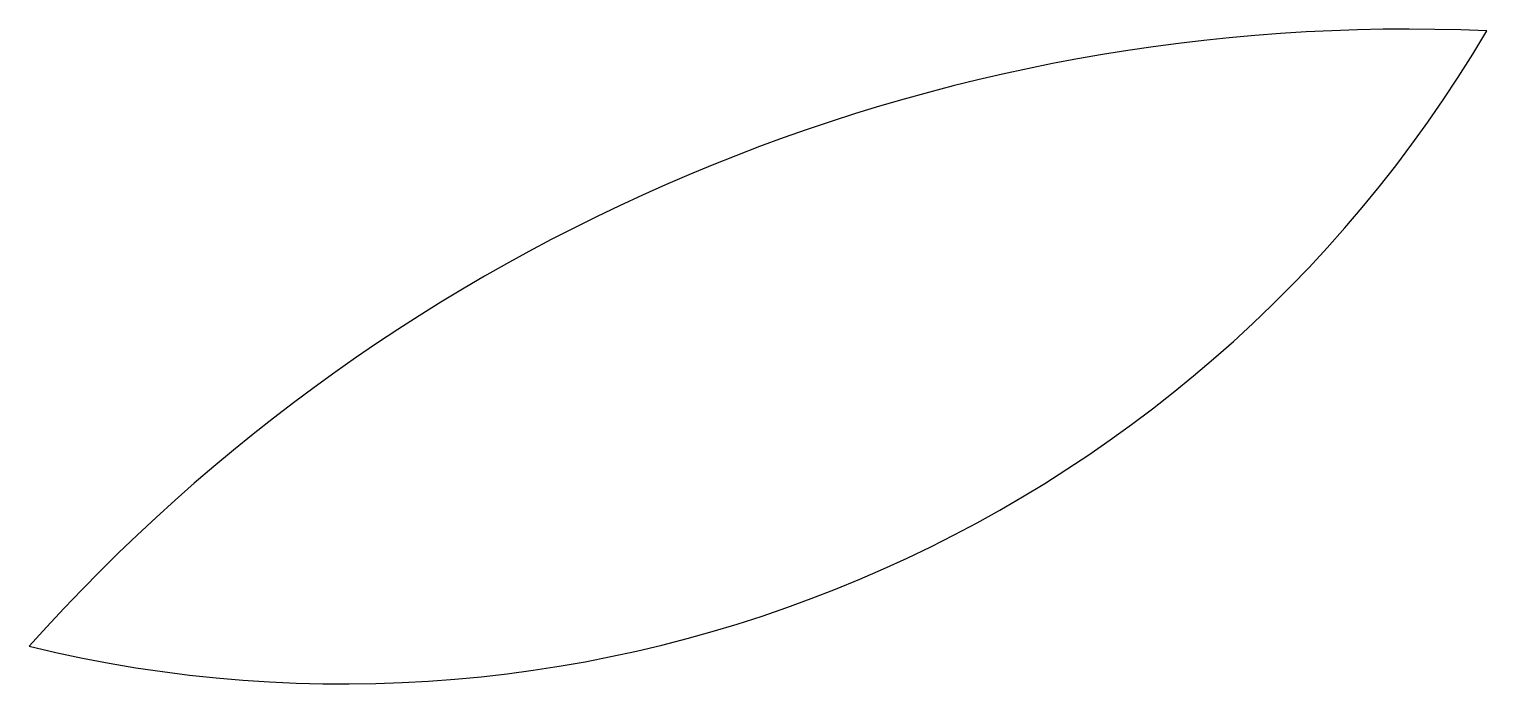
# Model space of a CAD drawing. Header units: millimetres. Extents: x 3 to 554, y -13 to 234.
import ezdxf

# ---------------------------------------------------------------- set-up
doc = ezdxf.new("R2010")
doc.units = ezdxf.units.MM

msp = doc.modelspace()

# ---------------------------------------------------------------- linework, layer by layer
for centre, radius, start, end in [((524.08, -464.52), 698.97, 87.55624, 138.23836), ((121.34, 489.03), 502.23, 256.3367, 329.4579)]:
    msp.add_arc(centre, radius, start, end)

doc.saveas('drawing.dxf')
